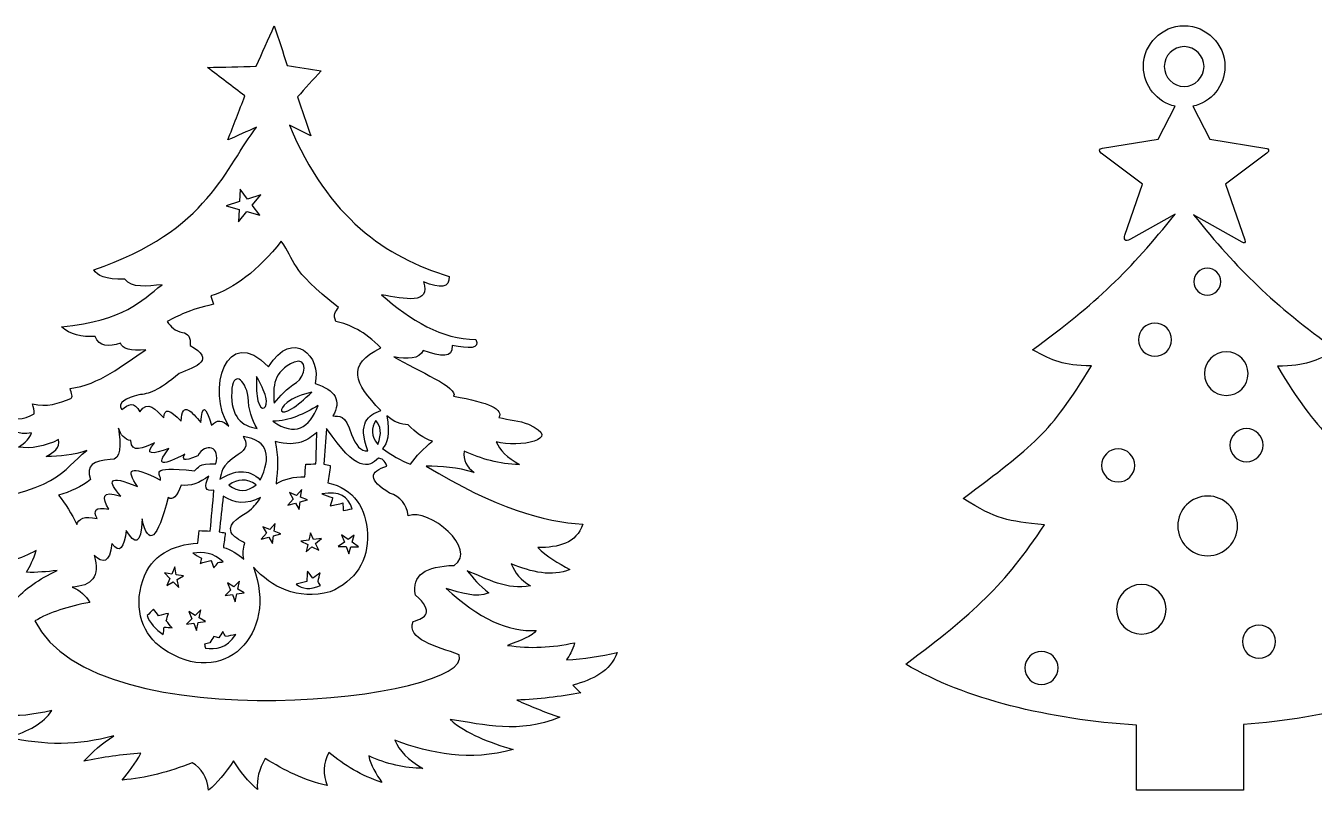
# Model space of a CAD drawing. Header units: centimetres. Extents: x 2 to 128, y -104 to 2.
# Drawn here: x 51.2 to 68.05, y -38.1 to -28.1 of the extents above; entities that cross this region are included whole.
import ezdxf

# ---------------------------------------------------------------- set-up
doc = ezdxf.new("R2010")
doc.units = ezdxf.units.CM
doc.header["$MEASUREMENT"] = 0
doc.layers.add('layer 1', color=7, linetype='Continuous')

msp = doc.modelspace()

# ---------------------------------------------------------------- linework, layer by layer
at = {"layer": 'layer 1', "color": 250}
for points, knots in [([(50.96959, -37.41089), (51.43101, -37.52031), (51.89082, -37.52104), (52.34867, -37.39059), (52.34867, -37.39059), (52.19293, -37.49161), (52.06667, -37.60406), (51.95876, -37.72366), (51.95876, -37.72366), (52.20663, -37.67387), (52.45484, -37.63378), (52.70403, -37.62051), (52.70403, -37.62051), (52.63058, -37.75736), (52.54578, -37.86413), (52.4606, -37.96996), (52.4606, -37.96996), (52.76728, -37.94763), (53.0716, -37.86082), (53.37485, -37.74472), (53.37485, -37.74472), (53.50218, -37.81212), (53.56818, -37.93665), (53.58906, -38.10322), (53.58906, -38.10322), (53.69863, -38.00912), (53.80711, -37.88538), (53.91399, -37.71838), (53.91399, -37.71838), (54.00298, -37.86369), (54.1084, -37.98822), (54.22744, -38.09557), (54.22744, -38.09557), (54.21924, -37.96252), (54.24488, -37.82781), (54.33084, -37.69015), (54.33084, -37.69015), (54.58166, -37.84085), (54.83993, -37.97854), (55.14015, -38.04311), (55.14015, -38.04311), (55.08838, -37.89942), (55.0792, -37.7553), (55.1637, -37.61019), (55.1637, -37.61019), (55.36547, -37.77649), (55.58914, -37.91543), (55.85609, -38.00027), (55.85609, -38.00027), (55.78129, -37.8898), (55.7081, -37.7789), (55.68574, -37.65533), (55.68574, -37.65533), (55.91856, -37.75748), (56.15393, -37.81954), (56.39342, -37.81701), (56.39342, -37.81701), (56.19162, -37.71038), (56.08643, -37.58469), (56.02515, -37.45034), (56.02515, -37.45034), (56.50409, -37.62607), (57.00332, -37.7288), (57.57498, -37.57085), (57.57498, -37.57085), (57.26111, -37.47768), (56.96604, -37.36621), (56.7485, -37.17948), (56.7485, -37.17948), (57.20485, -37.24286), (57.64222, -37.37099), (58.18239, -37.14866), (58.18239, -37.14866), (57.9791, -37.07763), (57.79433, -37.00259), (57.62225, -36.92482), (57.62225, -36.92482), (57.90829, -36.91415), (58.18593, -36.87789), (58.46017, -36.83125), (58.46017, -36.83125), (58.42553, -36.79772), (58.39089, -36.76419), (58.35624, -36.73066), (58.35624, -36.73066), (58.60989, -36.65193), (58.84684, -36.55539), (58.93604, -36.30116), (58.93604, -36.30116), (58.71969, -36.35087), (58.49958, -36.38772), (58.27125, -36.39626), (58.27125, -36.39626), (58.31154, -36.33843), (58.35297, -36.28383), (58.37529, -36.17365), (58.37529, -36.17365), (58.08593, -36.23825), (57.79473, -36.25328), (57.50137, -36.20851), (57.50137, -36.20851), (57.6666, -36.147), (57.82816, -36.08516), (57.87662, -36.01354), (57.87662, -36.01354), (57.51192, -36.0379), (57.11939, -35.8583), (56.69737, -35.46278), (56.69737, -35.46278), (56.89084, -35.51867), (57.08842, -35.59468), (57.25541, -35.52186), (57.25541, -35.52186), (57.12899, -35.42371), (57.05127, -35.3286), (56.97281, -35.23344), (56.97281, -35.23344), (57.23124, -35.33507), (57.49462, -35.49266), (57.79998, -35.42852), (57.79998, -35.42852), (57.67254, -35.35755), (57.59402, -35.25933), (57.549, -35.14248), (57.549, -35.14248), (57.81649, -35.25119), (58.07768, -35.31436), (58.31647, -35.21487), (58.31647, -35.21487), (58.16094, -35.13225), (58.01054, -35.04542), (57.896, -34.92927), (57.896, -34.92927), (58.16702, -34.92757), (58.40124, -34.87644), (58.48396, -34.62185), (58.48396, -34.62185), (57.97445, -34.5921), (57.35158, -34.41676), (56.43368, -33.86245), (56.43368, -33.86245), (56.63491, -33.86699), (56.83901, -33.87922), (57.06356, -33.9455), (57.06356, -33.9455), (56.96443, -33.87636), (56.91675, -33.78579), (56.93122, -33.66936), (56.93122, -33.66936), (57.15687, -33.76587), (57.39092, -33.8414), (57.65506, -33.84201), (57.65506, -33.84201), (57.49515, -33.75453), (57.39787, -33.65542), (57.35249, -33.54671), (57.35249, -33.54671), (57.64253, -33.62646), (58.24533, -33.51861), (57.77316, -33.31542), (57.77316, -33.31542), (57.66506, -33.2689), (57.5116, -33.25741), (57.38808, -33.22704), (57.38808, -33.22704), (57.44877, -33.12456), (57.26758, -33.03151), (56.79445, -32.94989), (56.79445, -32.94989), (56.86728, -32.84139), (56.32663, -32.61681), (56.01073, -32.43476), (56.01073, -32.43476), (56.193, -32.46968), (56.34175, -32.46464), (56.39788, -32.34911), (56.39788, -32.34911), (56.62304, -32.43279), (56.79446, -32.45964), (56.77395, -32.28363), (56.77395, -32.28363), (56.99371, -32.32836), (57.15123, -32.33499), (57.08648, -32.20555), (57.08648, -32.20555), (56.63918, -32.2066), (56.23687, -31.95931), (55.85083, -31.62222), (55.85083, -31.62222), (56.16213, -31.67671), (56.49903, -31.75328), (56.40054, -31.45406), (56.40054, -31.45406), (56.62028, -31.54274), (56.74678, -31.53395), (56.73697, -31.38266), (56.73697, -31.38266), (55.90389, -31.12759), (55.15649, -30.61796), (54.64593, -29.40455), (54.64593, -29.40455), (54.73961, -29.451), (54.83331, -29.49745), (54.92701, -29.54389), (54.92701, -29.54389), (54.86821, -29.37406), (54.80941, -29.20423), (54.75062, -29.0344), (54.75062, -29.0344), (54.8542, -28.92075), (54.9578, -28.80709), (55.06139, -28.69342), (55.06139, -28.69342), (54.91332, -28.66926), (54.76525, -28.64509), (54.61719, -28.62093), (54.61719, -28.62093), (54.56092, -28.44836), (54.50466, -28.2758), (54.44839, -28.10322), (54.44839, -28.10322), (54.36945, -28.27978), (54.29052, -28.45634), (54.21156, -28.6329), (54.21156, -28.6329), (53.99887, -28.63807), (53.78616, -28.64323), (53.57346, -28.64839), (53.57346, -28.64839), (53.73704, -28.77255), (53.9006, -28.89669), (54.06415, -29.02085), (54.06415, -29.02085), (53.98972, -29.21289), (53.91529, -29.40493), (53.84085, -29.59698), (53.84085, -29.59698), (53.96628, -29.54112), (54.09171, -29.48527), (54.21712, -29.42943), (54.21712, -29.42943), (53.81772, -29.93402), (53.59664, -30.78964), (52.08573, -31.29597), (52.08573, -31.29597), (52.13403, -31.37155), (52.23727, -31.42503), (52.49231, -31.4174), (52.49231, -31.4174), (52.58034, -31.54313), (52.78825, -31.50643), (52.97994, -31.4917), (52.97994, -31.4917), (52.69355, -31.70966), (52.50733, -31.95009), (51.66369, -32.04274), (51.66369, -32.04274), (51.78005, -32.13854), (51.92545, -32.18327), (52.10583, -32.16636), (52.10583, -32.16636), (52.15467, -32.30788), (52.2842, -32.30258), (52.43634, -32.25619), (52.43634, -32.25619), (52.45914, -32.33345), (52.56928, -32.36208), (52.7667, -32.3421), (52.7667, -32.3421), (52.45605, -32.54933), (52.16498, -32.79454), (51.77608, -32.84975), (51.77608, -32.84975), (51.79865, -32.9095), (51.81512, -32.96366), (51.78868, -32.97866), (51.78868, -32.97866), (51.62878, -33.04344), (51.46639, -33.09457), (51.28669, -33.0503), (51.28669, -33.0503), (51.2981, -33.09291), (51.30624, -33.13568), (51.30717, -33.17882), (51.30717, -33.17882), (51.17589, -33.26387), (51.0161, -33.2606), (50.84338, -33.21719), (50.84338, -33.21719), (50.96227, -33.37536), (51.09851, -33.47067), (51.27294, -33.42778), (51.27294, -33.42778), (51.25789, -33.49507), (51.18606, -33.55647), (51.10246, -33.61667), (51.10246, -33.61667), (51.26812, -33.63687), (51.44209, -33.60873), (51.62706, -33.51645), (51.62706, -33.51645), (51.65086, -33.62717), (51.56446, -33.68474), (51.4656, -33.7363), (51.4656, -33.7363), (51.64315, -33.74027), (51.81973, -33.71754), (51.995, -33.6594), (51.995, -33.6594), (51.66113, -33.9197), (51.66404, -34.20743), (50.19594, -34.37534), (50.19594, -34.37534), (50.23816, -34.6134), (50.38258, -34.6809), (50.57342, -34.6709), (50.57342, -34.6709), (50.56408, -34.76186), (50.42242, -34.80837), (50.28853, -34.85753), (50.28853, -34.85753), (50.49378, -34.91538), (50.70306, -34.89333), (50.91439, -34.83087), (50.91439, -34.83087), (50.88363, -34.93471), (50.80615, -35.02552), (50.7118, -35.1116), (50.7118, -35.1116), (50.92248, -35.15898), (51.12842, -35.07663), (51.33335, -34.9674), (51.33335, -34.9674), (51.29846, -35.08554), (51.2526, -35.17033), (51.20581, -35.25231), (51.20581, -35.25231), (51.34003, -35.25718), (51.47363, -35.24477), (51.60707, -35.22878), (51.60707, -35.22878), (51.37465, -35.34152), (51.17564, -35.46899), (51.0501, -35.62888), (51.0501, -35.62888), (50.86469, -35.79782), (50.63301, -35.82571), (50.3998, -35.84907), (50.3998, -35.84907), (50.57035, -35.9127), (50.68711, -35.97894), (50.77369, -36.04667), (50.77369, -36.04667), (50.5601, -36.02829), (50.34706, -36.01087), (50.09922, -35.93049), (50.09922, -35.93049), (50.14554, -36.01064), (50.20195, -36.07985), (50.26848, -36.13809), (50.26848, -36.13809), (50.05933, -36.19512), (49.83084, -36.14544), (49.5953, -36.05717), (49.5953, -36.05717), (49.84571, -36.42036), (50.1214, -36.75103), (50.69508, -36.69816), (50.69508, -36.69816), (50.67647, -36.78151), (50.57742, -36.83999), (50.44181, -36.88717), (50.44181, -36.88717), (50.67049, -37.15222), (51.05867, -37.1748), (51.53629, -37.06134), (51.53629, -37.06134), (51.43513, -37.22494), (51.23119, -37.33338), (50.96959, -37.41089)], [0, 0, 0, 0, 0.01041667, 0.01041667, 0.01041667, 0.01041667, 0.02083333, 0.02083333, 0.02083333, 0.02083333, 0.03125, 0.03125, 0.03125, 0.03125, 0.04166667, 0.04166667, 0.04166667, 0.04166667, 0.05208333, 0.05208333, 0.05208333, 0.05208333, 0.0625, 0.0625, 0.0625, 0.0625, 0.07291667, 0.07291667, 0.07291667, 0.07291667, 0.08333333, 0.08333333, 0.08333333, 0.08333333, 0.09375, 0.09375, 0.09375, 0.09375, 0.10416667, 0.10416667, 0.10416667, 0.10416667, 0.11458333, 0.11458333, 0.11458333, 0.11458333, 0.125, 0.125, 0.125, 0.125, 0.13541667, 0.13541667, 0.13541667, 0.13541667, 0.14583333, 0.14583333, 0.14583333, 0.14583333, 0.15625, 0.15625, 0.15625, 0.15625, 0.16666667, 0.16666667, 0.16666667, 0.16666667, 0.17708333, 0.17708333, 0.17708333, 0.17708333, 0.1875, 0.1875, 0.1875, 0.1875, 0.19791667, 0.19791667, 0.19791667, 0.19791667, 0.20833333, 0.20833333, 0.20833333, 0.20833333, 0.21875, 0.21875, 0.21875, 0.21875, 0.22916667, 0.22916667, 0.22916667, 0.22916667, 0.23958333, 0.23958333, 0.23958333, 0.23958333, 0.25, 0.25, 0.25, 0.25, 0.26041667, 0.26041667, 0.26041667, 0.26041667, 0.27083333, 0.27083333, 0.27083333, 0.27083333, 0.28125, 0.28125, 0.28125, 0.28125, 0.29166667, 0.29166667, 0.29166667, 0.29166667, 0.30208333, 0.30208333, 0.30208333, 0.30208333, 0.3125, 0.3125, 0.3125, 0.3125, 0.32291667, 0.32291667, 0.32291667, 0.32291667, 0.33333333, 0.33333333, 0.33333333, 0.33333333, 0.34375, 0.34375, 0.34375, 0.34375, 0.35416667, 0.35416667, 0.35416667, 0.35416667, 0.36458333, 0.36458333, 0.36458333, 0.36458333, 0.375, 0.375, 0.375, 0.375, 0.38541667, 0.38541667, 0.38541667, 0.38541667, 0.39583333, 0.39583333, 0.39583333, 0.39583333, 0.40625, 0.40625, 0.40625, 0.40625, 0.41666667, 0.41666667, 0.41666667, 0.41666667, 0.42708333, 0.42708333, 0.42708333, 0.42708333, 0.4375, 0.4375, 0.4375, 0.4375, 0.44791667, 0.44791667, 0.44791667, 0.44791667, 0.45833333, 0.45833333, 0.45833333, 0.45833333, 0.46875, 0.46875, 0.46875, 0.46875, 0.47916667, 0.47916667, 0.47916667, 0.47916667, 0.48958333, 0.48958333, 0.48958333, 0.48958333, 0.5, 0.5, 0.5, 0.5, 0.51041667, 0.51041667, 0.51041667, 0.51041667, 0.52083333, 0.52083333, 0.52083333, 0.52083333, 0.53125, 0.53125, 0.53125, 0.53125, 0.54166667, 0.54166667, 0.54166667, 0.54166667, 0.55208333, 0.55208333, 0.55208333, 0.55208333, 0.5625, 0.5625, 0.5625, 0.5625, 0.57291667, 0.57291667, 0.57291667, 0.57291667, 0.58333333, 0.58333333, 0.58333333, 0.58333333, 0.59375, 0.59375, 0.59375, 0.59375, 0.60416667, 0.60416667, 0.60416667, 0.60416667, 0.61458333, 0.61458333, 0.61458333, 0.61458333, 0.625, 0.625, 0.625, 0.625, 0.63541667, 0.63541667, 0.63541667, 0.63541667, 0.64583333, 0.64583333, 0.64583333, 0.64583333, 0.65625, 0.65625, 0.65625, 0.65625, 0.66666667, 0.66666667, 0.66666667, 0.66666667, 0.67708333, 0.67708333, 0.67708333, 0.67708333, 0.6875, 0.6875, 0.6875, 0.6875, 0.69791667, 0.69791667, 0.69791667, 0.69791667, 0.70833333, 0.70833333, 0.70833333, 0.70833333, 0.71875, 0.71875, 0.71875, 0.71875, 0.72916667, 0.72916667, 0.72916667, 0.72916667, 0.73958333, 0.73958333, 0.73958333, 0.73958333, 0.75, 0.75, 0.75, 0.75, 0.76041667, 0.76041667, 0.76041667, 0.76041667, 0.77083333, 0.77083333, 0.77083333, 0.77083333, 0.78125, 0.78125, 0.78125, 0.78125, 0.79166667, 0.79166667, 0.79166667, 0.79166667, 0.80208333, 0.80208333, 0.80208333, 0.80208333, 0.8125, 0.8125, 0.8125, 0.8125, 0.82291667, 0.82291667, 0.82291667, 0.82291667, 0.83333333, 0.83333333, 0.83333333, 0.83333333, 0.84375, 0.84375, 0.84375, 0.84375, 0.85416667, 0.85416667, 0.85416667, 0.85416667, 0.86458333, 0.86458333, 0.86458333, 0.86458333, 0.875, 0.875, 0.875, 0.875, 0.88541667, 0.88541667, 0.88541667, 0.88541667, 0.89583333, 0.89583333, 0.89583333, 0.89583333, 0.90625, 0.90625, 0.90625, 0.90625, 0.91666667, 0.91666667, 0.91666667, 0.91666667, 0.92708333, 0.92708333, 0.92708333, 0.92708333, 0.9375, 0.9375, 0.9375, 0.9375, 0.94791667, 0.94791667, 0.94791667, 0.94791667, 0.95833333, 0.95833333, 0.95833333, 0.95833333, 0.96875, 0.96875, 0.96875, 0.96875, 0.97916667, 0.97916667, 0.97916667, 0.97916667, 1, 1, 1, 1]), ([(70.00099, -36.45935), (69.11643, -35.79788), (68.70101, -35.42131), (68.18583, -34.63533), (68.18583, -34.63533), (68.67513, -34.58522), (68.81022, -34.56954), (69.24685, -34.29082), (69.24685, -34.29082), (68.32685, -33.59792), (68.11267, -33.44995), (67.57197, -32.55762), (67.57197, -32.55762), (67.95602, -32.54997), (68.05969, -32.49646), (68.341, -32.34476), (68.341, -32.34476), (67.50893, -31.74019), (67.06186, -31.30468), (66.47616, -30.57447), (66.47616, -30.57447), (66.47616, -30.57447), (67.11316, -30.93491), (67.11316, -30.93491), (67.11316, -30.93491), (67.13438, -30.94692), (67.16192, -30.94792), (67.14679, -30.90474), (67.14679, -30.90474), (67.14679, -30.90474), (66.8912, -30.17533), (66.8912, -30.17533), (66.8912, -30.17533), (66.8912, -30.17533), (67.4357, -29.76877), (67.4357, -29.76877), (67.4357, -29.76877), (67.47592, -29.73874), (67.45202, -29.71035), (67.43276, -29.70725), (67.43276, -29.70725), (67.43276, -29.70725), (66.68899, -29.5874), (66.68899, -29.5874), (66.68899, -29.5874), (66.68899, -29.5874), (66.46555, -29.15702), (66.46555, -29.15702), (66.46555, -29.15702), (66.7055, -29.10514), (66.88539, -28.8916), (66.88539, -28.63616), (66.88539, -28.63616), (66.88539, -28.3419), (66.6467, -28.10322), (66.35244, -28.10322), (66.35244, -28.10322), (66.05819, -28.10322), (65.8195, -28.3419), (65.8195, -28.63616), (65.8195, -28.63616), (65.8195, -28.88994), (65.99707, -29.10238), (66.2347, -29.15601), (66.2347, -29.15601), (66.2347, -29.15601), (66.01137, -29.58701), (66.01137, -29.58701), (66.01137, -29.58701), (66.01137, -29.58701), (65.28434, -29.70403), (65.28434, -29.70403), (65.28434, -29.70403), (65.23497, -29.71197), (65.23225, -29.742), (65.26654, -29.76782), (65.26654, -29.76782), (65.26654, -29.76782), (65.80678, -30.17459), (65.80678, -30.17459), (65.80678, -30.17459), (65.80678, -30.17459), (65.57778, -30.84403), (65.57778, -30.84403), (65.57778, -30.84403), (65.56177, -30.89081), (65.57444, -30.9384), (65.65075, -30.89569), (65.65075, -30.89569), (65.65075, -30.89569), (66.233, -30.56981), (66.233, -30.56981), (66.233, -30.56981), (65.646, -31.30231), (65.20301, -31.73437), (64.36918, -32.34021), (64.36918, -32.34021), (64.65049, -32.49191), (64.75416, -32.54542), (65.13821, -32.55307), (65.13821, -32.55307), (64.59751, -33.4454), (64.38333, -33.59336), (63.46334, -34.28627), (63.46334, -34.28627), (63.89996, -34.56499), (64.03505, -34.58067), (64.52436, -34.63078), (64.52436, -34.63078), (64.00917, -35.41676), (63.59375, -35.79333), (62.70919, -36.4548), (62.70919, -36.4548), (63.48702, -36.91272), (64.58386, -37.1796), (65.7307, -37.25156), (65.7307, -37.25156), (65.7307, -37.25156), (65.7307, -38.10322), (65.7307, -38.10322), (65.7307, -38.10322), (65.7307, -38.10322), (67.1271, -38.10322), (67.1271, -38.10322), (67.1271, -38.10322), (67.1271, -38.10322), (67.1271, -37.24311), (67.1271, -37.24311), (67.1271, -37.24311), (68.21544, -37.1611), (69.25072, -36.90105), (70.00099, -36.45935)], [0, 0, 0, 0, 0.02941176, 0.02941176, 0.02941176, 0.02941176, 0.05882353, 0.05882353, 0.05882353, 0.05882353, 0.08823529, 0.08823529, 0.08823529, 0.08823529, 0.11764706, 0.11764706, 0.11764706, 0.11764706, 0.14705882, 0.14705882, 0.14705882, 0.14705882, 0.17647059, 0.17647059, 0.17647059, 0.17647059, 0.20588235, 0.20588235, 0.20588235, 0.20588235, 0.23529412, 0.23529412, 0.23529412, 0.23529412, 0.26470588, 0.26470588, 0.26470588, 0.26470588, 0.29411765, 0.29411765, 0.29411765, 0.29411765, 0.32352941, 0.32352941, 0.32352941, 0.32352941, 0.35294118, 0.35294118, 0.35294118, 0.35294118, 0.38235294, 0.38235294, 0.38235294, 0.38235294, 0.41176471, 0.41176471, 0.41176471, 0.41176471, 0.44117647, 0.44117647, 0.44117647, 0.44117647, 0.47058824, 0.47058824, 0.47058824, 0.47058824, 0.5, 0.5, 0.5, 0.5, 0.52941176, 0.52941176, 0.52941176, 0.52941176, 0.55882353, 0.55882353, 0.55882353, 0.55882353, 0.58823529, 0.58823529, 0.58823529, 0.58823529, 0.61764706, 0.61764706, 0.61764706, 0.61764706, 0.64705882, 0.64705882, 0.64705882, 0.64705882, 0.67647059, 0.67647059, 0.67647059, 0.67647059, 0.70588235, 0.70588235, 0.70588235, 0.70588235, 0.73529412, 0.73529412, 0.73529412, 0.73529412, 0.76470588, 0.76470588, 0.76470588, 0.76470588, 0.79411765, 0.79411765, 0.79411765, 0.79411765, 0.82352941, 0.82352941, 0.82352941, 0.82352941, 0.85294118, 0.85294118, 0.85294118, 0.85294118, 0.88235294, 0.88235294, 0.88235294, 0.88235294, 0.91176471, 0.91176471, 0.91176471, 0.91176471, 0.94117647, 0.94117647, 0.94117647, 0.94117647, 1, 1, 1, 1]), ([(66.61275, -28.63616), (66.61275, -28.77988), (66.49617, -28.89647), (66.35244, -28.89647), (66.35244, -28.89647), (66.20872, -28.89647), (66.09213, -28.77988), (66.09213, -28.63616), (66.09213, -28.63616), (66.09213, -28.49243), (66.20872, -28.37585), (66.35244, -28.37585), (66.35244, -28.37585), (66.49617, -28.37585), (66.61275, -28.49243), (66.61275, -28.63616)], [0, 0, 0, 0, 0.2, 0.2, 0.2, 0.2, 0.4, 0.4, 0.4, 0.4, 0.6, 0.6, 0.6, 0.6, 1, 1, 1, 1]), ([(54.26075, -30.57916), (54.26075, -30.57916), (54.09134, -30.53281), (54.09134, -30.53281), (54.09134, -30.53281), (54.09134, -30.53281), (53.97861, -30.66857), (53.97861, -30.66857), (53.97861, -30.66857), (53.97861, -30.66857), (53.98717, -30.50451), (53.98717, -30.50451), (53.98717, -30.50451), (53.98717, -30.50451), (53.81751, -30.45876), (53.81751, -30.45876), (53.81751, -30.45876), (53.81751, -30.45876), (53.99223, -30.40372), (53.99223, -30.40372), (53.99223, -30.40372), (53.99223, -30.40372), (54.00011, -30.23969), (54.00011, -30.23969), (54.00011, -30.23969), (54.00011, -30.23969), (54.09952, -30.36973), (54.09952, -30.36973), (54.09952, -30.36973), (54.09952, -30.36973), (54.27405, -30.3141), (54.27405, -30.3141), (54.27405, -30.3141), (54.27405, -30.3141), (54.16077, -30.4495), (54.16077, -30.4495), (54.16077, -30.4495), (54.16077, -30.4495), (54.26075, -30.57916), (54.26075, -30.57916)], [0, 0, 0, 0, 0.09090909, 0.09090909, 0.09090909, 0.09090909, 0.18181818, 0.18181818, 0.18181818, 0.18181818, 0.27272727, 0.27272727, 0.27272727, 0.27272727, 0.36363636, 0.36363636, 0.36363636, 0.36363636, 0.45454545, 0.45454545, 0.45454545, 0.45454545, 0.54545455, 0.54545455, 0.54545455, 0.54545455, 0.63636364, 0.63636364, 0.63636364, 0.63636364, 0.72727273, 0.72727273, 0.72727273, 0.72727273, 0.81818182, 0.81818182, 0.81818182, 0.81818182, 1, 1, 1, 1]), ([(53.85322, -33.34187), (53.77034, -33.25695), (53.69554, -33.25291), (53.6288, -33.32973), (53.6288, -33.32973), (53.54996, -33.0669), (53.50346, -33.05477), (53.4893, -33.29334), (53.4893, -33.29334), (53.37141, -33.15836), (53.24737, -32.99762), (53.22849, -33.27515), (53.22849, -33.27515), (53.0809, -33.11542), (53.00611, -33.10129), (53.00407, -33.23269), (53.00407, -33.23269), (52.89891, -33.12741), (52.79381, -32.99307), (52.68866, -33.15384), (52.68866, -33.15384), (52.61998, -33.0118), (52.53707, -33.05446), (52.45212, -33.12351), (52.45212, -33.12351), (52.39231, -33.02997), (52.50963, -32.97438), (52.67654, -32.92941), (52.67654, -32.92941), (52.79763, -32.92165), (52.93701, -32.88551), (53.20422, -32.65041), (53.20422, -32.65041), (53.42804, -32.56003), (53.68697, -32.47586), (53.3498, -32.28648), (53.3498, -32.28648), (53.35587, -32.18134), (53.3215, -32.12474), (53.24668, -32.11665), (53.24668, -32.11665), (53.14951, -32.09858), (53.09498, -32.03788), (53.04652, -31.97108), (53.04652, -31.97108), (53.19677, -31.89628), (53.31815, -31.82148), (53.65307, -31.74666), (53.65307, -31.74666), (53.64094, -31.71027), (53.6288, -31.67387), (53.61668, -31.63748), (53.61668, -31.63748), (53.92398, -31.53994), (54.23129, -31.31047), (54.53862, -30.92177), (54.53862, -30.92177), (54.73019, -31.17831), (54.62594, -31.27228), (55.29073, -31.78912), (55.29073, -31.78912), (55.24816, -31.83758), (55.21573, -31.89013), (55.25434, -31.97108), (55.25434, -31.97108), (55.43729, -32.01396), (55.62732, -32.09579), (55.84268, -32.31681), (55.84268, -32.31681), (55.38933, -32.53558), (55.49247, -32.77881), (55.84143, -33.13475), (55.84143, -33.13475), (55.67692, -33.2004), (55.53587, -33.29017), (55.67192, -33.66449), (55.67192, -33.66449), (55.58211, -33.67913), (55.5145, -33.58831), (55.457, -33.44957), (55.457, -33.44957), (55.37627, -33.17689), (55.29555, -33.2123), (55.21484, -33.20741), (55.21484, -33.20741), (55.33111, -33.0096), (55.25328, -32.86843), (54.9814, -32.78385), (54.9814, -32.78385), (55.07872, -32.4338), (54.68701, -32.04306), (54.37485, -32.56549), (54.37485, -32.56549), (53.81634, -31.98152), (53.55951, -32.88343), (53.85322, -33.34187)], [0, 0, 0, 0, 0.04, 0.04, 0.04, 0.04, 0.08, 0.08, 0.08, 0.08, 0.12, 0.12, 0.12, 0.12, 0.16, 0.16, 0.16, 0.16, 0.2, 0.2, 0.2, 0.2, 0.24, 0.24, 0.24, 0.24, 0.28, 0.28, 0.28, 0.28, 0.32, 0.32, 0.32, 0.32, 0.36, 0.36, 0.36, 0.36, 0.4, 0.4, 0.4, 0.4, 0.44, 0.44, 0.44, 0.44, 0.48, 0.48, 0.48, 0.48, 0.52, 0.52, 0.52, 0.52, 0.56, 0.56, 0.56, 0.56, 0.6, 0.6, 0.6, 0.6, 0.64, 0.64, 0.64, 0.64, 0.68, 0.68, 0.68, 0.68, 0.72, 0.72, 0.72, 0.72, 0.76, 0.76, 0.76, 0.76, 0.8, 0.8, 0.8, 0.8, 0.84, 0.84, 0.84, 0.84, 0.88, 0.88, 0.88, 0.88, 0.92, 0.92, 0.92, 0.92, 1, 1, 1, 1]), ([(66.83298, -31.45127), (66.83298, -31.5492), (66.7536, -31.62859), (66.65568, -31.62859), (66.65568, -31.62859), (66.55774, -31.62859), (66.47836, -31.5492), (66.47836, -31.45127), (66.47836, -31.45127), (66.47836, -31.35335), (66.55774, -31.27396), (66.65568, -31.27396), (66.65568, -31.27396), (66.7536, -31.27396), (66.83298, -31.35335), (66.83298, -31.45127)], [0, 0, 0, 0, 0.2, 0.2, 0.2, 0.2, 0.4, 0.4, 0.4, 0.4, 0.6, 0.6, 0.6, 0.6, 1, 1, 1, 1]), ([(65.9702, -31.9928), (66.08999, -31.9928), (66.18709, -32.08991), (66.18709, -32.2097), (66.18709, -32.2097), (66.18709, -32.32949), (66.08999, -32.42659), (65.9702, -32.42659), (65.9702, -32.42659), (65.85041, -32.42659), (65.7533, -32.32949), (65.7533, -32.2097), (65.7533, -32.2097), (65.7533, -32.08991), (65.85041, -31.9928), (65.9702, -31.9928)], [0, 0, 0, 0, 0.2, 0.2, 0.2, 0.2, 0.4, 0.4, 0.4, 0.4, 0.6, 0.6, 0.6, 0.6, 1, 1, 1, 1]), ([(54.44764, -33.03859), (54.42796, -32.82515), (54.43596, -32.62092), (54.70845, -32.50484), (54.70845, -32.50484), (54.90023, -32.42838), (54.85475, -32.69863), (54.73719, -32.76959), (54.73719, -32.76959), (54.60156, -32.85144), (54.52964, -32.94602), (54.44764, -33.03859)], [0, 0, 0, 0, 0.25, 0.25, 0.25, 0.25, 0.5, 0.5, 0.5, 0.5, 1, 1, 1, 1]), ([(67.18898, -32.65383), (67.18898, -32.81127), (67.06134, -32.93891), (66.9039, -32.93891), (66.9039, -32.93891), (66.74645, -32.93891), (66.61881, -32.81127), (66.61881, -32.65383), (66.61881, -32.65383), (66.61881, -32.49638), (66.74645, -32.36874), (66.9039, -32.36874), (66.9039, -32.36874), (67.06134, -32.36874), (67.18898, -32.49638), (67.18898, -32.65383)], [0, 0, 0, 0, 0.2, 0.2, 0.2, 0.2, 0.4, 0.4, 0.4, 0.4, 0.6, 0.6, 0.6, 0.6, 1, 1, 1, 1]), ([(54.22322, -33.37219), (54.02698, -33.33611), (53.87673, -33.22951), (53.89119, -32.89372), (53.89119, -32.89372), (53.90335, -32.61076), (54.06796, -32.71252), (54.10798, -32.95975), (54.10798, -32.95975), (54.11001, -33.12454), (54.15651, -33.25596), (54.22322, -33.37219)], [0, 0, 0, 0, 0.25, 0.25, 0.25, 0.25, 0.5, 0.5, 0.5, 0.5, 1, 1, 1, 1]), ([(54.33731, -32.95941), (54.37298, -33.1054), (54.27789, -33.17868), (54.2347, -33.00764), (54.2347, -33.00764), (54.21656, -32.93582), (54.21153, -32.82868), (54.21715, -32.69287), (54.21715, -32.69287), (54.26914, -32.78593), (54.31731, -32.87766), (54.33731, -32.95941)], [0, 0, 0, 0, 0.25, 0.25, 0.25, 0.25, 0.5, 0.5, 0.5, 0.5, 1, 1, 1, 1]), ([(54.67423, -33.11463), (54.52771, -33.19995), (54.4943, -33.1285), (54.61811, -33.03011), (54.61811, -33.03011), (54.69535, -32.96871), (54.8076, -32.92673), (54.93938, -32.89562), (54.93938, -32.89562), (54.84188, -32.99018), (54.75053, -33.0702), (54.67423, -33.11463)], [0, 0, 0, 0, 0.25, 0.25, 0.25, 0.25, 0.5, 0.5, 0.5, 0.5, 1, 1, 1, 1]), ([(55.02414, -33.07118), (54.90318, -33.36659), (54.72132, -33.48213), (54.43084, -33.27703), (54.43084, -33.27703), (54.64832, -33.27252), (54.83901, -33.18089), (55.02414, -33.07118)], [0, 0, 0, 0, 0.33333333, 0.33333333, 0.33333333, 0.33333333, 1, 1, 1, 1]), ([(56.23192, -33.83703), (56.1, -33.79049), (55.9784, -33.71809), (55.86263, -33.63119), (55.86263, -33.63119), (55.93375, -33.57419), (55.96159, -33.43781), (55.92014, -33.20437), (55.92014, -33.20437), (56.01297, -33.28915), (56.1058, -33.31841), (56.19862, -33.32243), (56.19862, -33.32243), (56.2946, -33.42333), (56.39929, -33.50103), (56.51949, -33.53735), (56.51949, -33.53735), (56.3979, -33.63295), (56.30507, -33.73334), (56.23192, -33.83703)], [0, 0, 0, 0, 0.16666667, 0.16666667, 0.16666667, 0.16666667, 0.33333333, 0.33333333, 0.33333333, 0.33333333, 0.5, 0.5, 0.5, 0.5, 0.66666667, 0.66666667, 0.66666667, 0.66666667, 1, 1, 1, 1]), ([(51.31789, -35.88934), (51.50859, -35.77365), (51.7541, -35.69784), (52.03361, -35.64672), (52.03361, -35.64672), (51.98151, -35.5588), (51.91175, -35.48604), (51.80312, -35.44656), (51.80312, -35.44656), (52.0616, -35.43207), (52.17482, -35.30692), (52.09426, -35.03411), (52.09426, -35.03411), (52.20391, -35.1293), (52.29591, -35.14492), (52.32475, -34.87641), (52.32475, -34.87641), (52.4283, -35.02419), (52.48189, -34.92217), (52.51277, -34.70658), (52.51277, -34.70658), (52.62391, -34.89271), (52.70475, -34.9098), (52.71899, -34.55494), (52.71899, -34.55494), (52.80395, -34.92204), (52.91719, -34.82906), (53.05866, -34.27594), (53.05866, -34.27594), (53.12333, -34.31417), (53.17996, -34.25959), (53.22849, -34.11217), (53.22849, -34.11217), (53.3498, -34.13279), (53.47112, -34.08128), (53.59241, -33.99692), (53.59241, -33.99692), (53.52586, -34.1383), (53.54812, -34.19896), (53.65913, -34.17889), (53.65913, -34.17889), (53.64297, -34.35681), (53.62679, -34.53473), (53.61061, -34.71264), (53.61061, -34.71264), (53.56208, -34.71063), (53.51356, -34.70861), (53.46504, -34.70658), (53.46504, -34.70658), (53.45898, -34.76117), (53.45291, -34.81576), (53.44684, -34.87034), (53.44684, -34.87034), (53.11635, -34.8931), (52.8412, -35.02229), (52.72831, -35.35865), (52.72831, -35.35865), (52.59804, -35.74684), (52.73871, -36.07914), (52.9875, -36.24985), (52.9875, -36.24985), (53.78887, -36.79976), (54.50995, -36.05621), (54.17469, -35.18575), (54.17469, -35.18575), (54.41663, -35.44771), (54.74076, -35.61849), (55.18158, -35.50954), (55.18158, -35.50954), (55.51044, -35.36224), (55.6837, -35.10209), (55.66783, -34.74734), (55.66783, -34.74734), (55.65334, -34.42252), (55.49312, -34.15688), (55.15122, -34.08184), (55.15122, -34.08184), (55.16134, -34.00704), (55.17145, -33.93224), (55.18155, -33.85743), (55.18155, -33.85743), (55.15325, -33.85136), (55.12495, -33.84529), (55.09664, -33.83922), (55.09664, -33.83922), (55.10877, -33.68355), (55.1209, -33.52788), (55.13303, -33.37219), (55.13303, -33.37219), (55.526, -33.94911), (55.67933, -33.88203), (55.81236, -33.76038), (55.81236, -33.76038), (55.85581, -33.76295), (55.89424, -33.78826), (55.92154, -33.86349), (55.92154, -33.86349), (55.69149, -33.93536), (55.67134, -34.04656), (55.95792, -34.21528), (55.95792, -34.21528), (56.09487, -34.26576), (56.18469, -34.35708), (56.20054, -34.51249), (56.20054, -34.51249), (56.47421, -34.40427), (57.12107, -34.95389), (56.80101, -35.16148), (56.80101, -35.16148), (56.43266, -35.17358), (56.23813, -35.28734), (56.29759, -35.54967), (56.29759, -35.54967), (56.54121, -35.77657), (56.42961, -35.84715), (56.26726, -35.8954), (56.26726, -35.8954), (56.1698, -36.13156), (56.56838, -36.21674), (56.86773, -36.33211), (56.86773, -36.33211), (57.08774, -36.9086), (52.10572, -37.49286), (51.31789, -35.88934)], [0, 0, 0, 0, 0.03125, 0.03125, 0.03125, 0.03125, 0.0625, 0.0625, 0.0625, 0.0625, 0.09375, 0.09375, 0.09375, 0.09375, 0.125, 0.125, 0.125, 0.125, 0.15625, 0.15625, 0.15625, 0.15625, 0.1875, 0.1875, 0.1875, 0.1875, 0.21875, 0.21875, 0.21875, 0.21875, 0.25, 0.25, 0.25, 0.25, 0.28125, 0.28125, 0.28125, 0.28125, 0.3125, 0.3125, 0.3125, 0.3125, 0.34375, 0.34375, 0.34375, 0.34375, 0.375, 0.375, 0.375, 0.375, 0.40625, 0.40625, 0.40625, 0.40625, 0.4375, 0.4375, 0.4375, 0.4375, 0.46875, 0.46875, 0.46875, 0.46875, 0.5, 0.5, 0.5, 0.5, 0.53125, 0.53125, 0.53125, 0.53125, 0.5625, 0.5625, 0.5625, 0.5625, 0.59375, 0.59375, 0.59375, 0.59375, 0.625, 0.625, 0.625, 0.625, 0.65625, 0.65625, 0.65625, 0.65625, 0.6875, 0.6875, 0.6875, 0.6875, 0.71875, 0.71875, 0.71875, 0.71875, 0.75, 0.75, 0.75, 0.75, 0.78125, 0.78125, 0.78125, 0.78125, 0.8125, 0.8125, 0.8125, 0.8125, 0.84375, 0.84375, 0.84375, 0.84375, 0.875, 0.875, 0.875, 0.875, 0.90625, 0.90625, 0.90625, 0.90625, 0.9375, 0.9375, 0.9375, 0.9375, 1, 1, 1, 1]), ([(53.6834, -33.83317), (53.44332, -33.8248), (53.46346, -33.88487), (53.40438, -33.92415), (53.40438, -33.92415), (52.77322, -33.85247), (52.97384, -33.97361), (52.96161, -34.04545), (52.96161, -34.04545), (52.53806, -33.82851), (52.50863, -33.91131), (52.65834, -34.13036), (52.65834, -34.13036), (52.26763, -33.96845), (52.26551, -34.05632), (52.43998, -34.25774), (52.43998, -34.25774), (52.18034, -34.17139), (52.20211, -34.27931), (52.28229, -34.42757), (52.28229, -34.42757), (52.10002, -34.39082), (52.07875, -34.4484), (52.13065, -34.54888), (52.13065, -34.54888), (51.95993, -34.51159), (51.88914, -34.55199), (51.86377, -34.62773), (51.86377, -34.62773), (51.7978, -34.48322), (51.71743, -34.35785), (51.62722, -34.24561), (51.62722, -34.24561), (51.77986, -34.19658), (51.92541, -34.13693), (52.04573, -34.03938), (52.04573, -34.03938), (51.97169, -33.85255), (52.09194, -33.7878), (52.30048, -33.77857), (52.30048, -33.77857), (52.45987, -33.78551), (52.4377, -33.57926), (52.40966, -33.36613), (52.40966, -33.36613), (52.43951, -33.4525), (52.48703, -33.51618), (52.57342, -33.52989), (52.57342, -33.52989), (52.57464, -33.70419), (52.73332, -33.62474), (52.88276, -33.56022), (52.88276, -33.56022), (52.74105, -33.72074), (52.84915, -33.71471), (53.07079, -33.63301), (53.07079, -33.63301), (52.8687, -33.88606), (53.01063, -33.84849), (53.27701, -33.70578), (53.27701, -33.70578), (53.24548, -33.77163), (53.24334, -33.81819), (53.44684, -33.73005), (53.44684, -33.73005), (53.55123, -33.54428), (53.74836, -33.61089), (53.6834, -33.83317)], [0, 0, 0, 0, 0.05555556, 0.05555556, 0.05555556, 0.05555556, 0.11111111, 0.11111111, 0.11111111, 0.11111111, 0.16666667, 0.16666667, 0.16666667, 0.16666667, 0.22222222, 0.22222222, 0.22222222, 0.22222222, 0.27777778, 0.27777778, 0.27777778, 0.27777778, 0.33333333, 0.33333333, 0.33333333, 0.33333333, 0.38888889, 0.38888889, 0.38888889, 0.38888889, 0.44444444, 0.44444444, 0.44444444, 0.44444444, 0.5, 0.5, 0.5, 0.5, 0.55555556, 0.55555556, 0.55555556, 0.55555556, 0.61111111, 0.61111111, 0.61111111, 0.61111111, 0.66666667, 0.66666667, 0.66666667, 0.66666667, 0.72222222, 0.72222222, 0.72222222, 0.72222222, 0.77777778, 0.77777778, 0.77777778, 0.77777778, 0.83333333, 0.83333333, 0.83333333, 0.83333333, 0.88888889, 0.88888889, 0.88888889, 0.88888889, 1, 1, 1, 1]), ([(55.80208, -33.57973), (55.71732, -33.46772), (55.70926, -33.36379), (55.77787, -33.26794), (55.77787, -33.26794), (55.8427, -33.33783), (55.85834, -33.4372), (55.80208, -33.57973)], [0, 0, 0, 0, 0.33333333, 0.33333333, 0.33333333, 0.33333333, 1, 1, 1, 1]), ([(67.3852, -33.58957), (67.3852, -33.70936), (67.28809, -33.80647), (67.1683, -33.80647), (67.1683, -33.80647), (67.04851, -33.80647), (66.95141, -33.70936), (66.95141, -33.58957), (66.95141, -33.58957), (66.95141, -33.46979), (67.04851, -33.37268), (67.1683, -33.37268), (67.1683, -33.37268), (67.28809, -33.37268), (67.3852, -33.46979), (67.3852, -33.58957)], [0, 0, 0, 0, 0.2, 0.2, 0.2, 0.2, 0.4, 0.4, 0.4, 0.4, 0.6, 0.6, 0.6, 0.6, 1, 1, 1, 1]), ([(54.26568, -34.04545), (54.10798, -33.88671), (53.92805, -33.91705), (53.73798, -34.03332), (53.73798, -34.03332), (53.7674, -33.94263), (53.73423, -33.87284), (53.97454, -33.71185), (53.97454, -33.71185), (54.09269, -33.64174), (54.10104, -33.56163), (54.04126, -33.47531), (54.04126, -33.47531), (54.38909, -33.52886), (54.4032, -33.74924), (54.26568, -34.04545)], [0, 0, 0, 0, 0.2, 0.2, 0.2, 0.2, 0.4, 0.4, 0.4, 0.4, 0.6, 0.6, 0.6, 0.6, 1, 1, 1, 1]), ([(54.4719, -34.09397), (54.49222, -33.91), (54.50441, -33.72601), (54.45977, -33.54203), (54.45977, -33.54203), (54.75963, -33.61948), (54.88544, -33.5229), (55.00566, -33.42071), (55.00566, -33.42071), (55.0016, -33.5582), (54.99756, -33.69569), (54.99352, -33.83317), (54.99352, -33.83317), (54.94903, -33.83519), (54.90456, -33.83721), (54.86008, -33.83922), (54.86008, -33.83922), (54.85604, -33.89382), (54.85199, -33.9484), (54.84796, -34.00299), (54.84796, -34.00299), (54.70643, -34.00098), (54.58106, -34.03132), (54.4719, -34.09397)], [0, 0, 0, 0, 0.14285714, 0.14285714, 0.14285714, 0.14285714, 0.28571429, 0.28571429, 0.28571429, 0.28571429, 0.42857143, 0.42857143, 0.42857143, 0.42857143, 0.57142857, 0.57142857, 0.57142857, 0.57142857, 0.71428571, 0.71428571, 0.71428571, 0.71428571, 1, 1, 1, 1]), ([(65.4889, -33.6371), (65.60869, -33.6371), (65.7058, -33.73422), (65.7058, -33.854), (65.7058, -33.854), (65.7058, -33.97379), (65.60869, -34.0709), (65.4889, -34.0709), (65.4889, -34.0709), (65.36911, -34.0709), (65.27201, -33.97379), (65.27201, -33.854), (65.27201, -33.854), (65.27201, -33.73422), (65.36911, -33.6371), (65.4889, -33.6371)], [0, 0, 0, 0, 0.2, 0.2, 0.2, 0.2, 0.4, 0.4, 0.4, 0.4, 0.6, 0.6, 0.6, 0.6, 1, 1, 1, 1]), ([(54.21289, -34.10643), (54.09786, -34.20532), (53.9788, -34.20734), (53.8557, -34.11249), (53.8557, -34.11249), (53.96669, -34.02571), (54.08575, -34.0237), (54.21289, -34.10643)], [0, 0, 0, 0, 0.33333333, 0.33333333, 0.33333333, 0.33333333, 1, 1, 1, 1]), ([(54.77208, -34.43114), (54.77208, -34.43114), (54.72496, -34.34671), (54.72496, -34.34671), (54.72496, -34.34671), (54.72496, -34.34671), (54.62689, -34.37353), (54.62689, -34.37353), (54.62689, -34.37353), (54.62689, -34.37353), (54.6959, -34.29491), (54.6959, -34.29491), (54.6959, -34.29491), (54.6959, -34.29491), (54.64844, -34.21069), (54.64844, -34.21069), (54.64844, -34.21069), (54.64844, -34.21069), (54.73822, -34.24652), (54.73822, -34.24652), (54.73822, -34.24652), (54.73822, -34.24652), (54.80695, -34.16767), (54.80695, -34.16767), (54.80695, -34.16767), (54.80695, -34.16767), (54.79343, -34.26844), (54.79343, -34.26844), (54.79343, -34.26844), (54.79343, -34.26844), (54.88337, -34.30391), (54.88337, -34.30391), (54.88337, -34.30391), (54.88337, -34.30391), (54.78523, -34.33035), (54.78523, -34.33035), (54.78523, -34.33035), (54.78523, -34.33035), (54.77208, -34.43114), (54.77208, -34.43114)], [0, 0, 0, 0, 0.09090909, 0.09090909, 0.09090909, 0.09090909, 0.18181818, 0.18181818, 0.18181818, 0.18181818, 0.27272727, 0.27272727, 0.27272727, 0.27272727, 0.36363636, 0.36363636, 0.36363636, 0.36363636, 0.45454545, 0.45454545, 0.45454545, 0.45454545, 0.54545455, 0.54545455, 0.54545455, 0.54545455, 0.63636364, 0.63636364, 0.63636364, 0.63636364, 0.72727273, 0.72727273, 0.72727273, 0.72727273, 0.81818182, 0.81818182, 0.81818182, 0.81818182, 1, 1, 1, 1]), ([(55.46609, -34.42125), (55.42774, -34.42932), (55.3894, -34.43739), (55.35105, -34.44546), (55.35105, -34.44546), (55.34904, -34.41217), (55.34702, -34.37887), (55.345, -34.34557), (55.345, -34.34557), (55.29051, -34.35869), (55.23602, -34.37181), (55.18154, -34.38492), (55.18154, -34.38492), (55.19163, -34.3486), (55.20172, -34.31228), (55.21181, -34.27595), (55.21181, -34.27595), (55.16439, -34.2598), (55.11696, -34.24366), (55.06954, -34.22752), (55.06954, -34.22752), (55.30618, -34.17856), (55.41513, -34.26835), (55.46609, -34.42125)], [0, 0, 0, 0, 0.14285714, 0.14285714, 0.14285714, 0.14285714, 0.28571429, 0.28571429, 0.28571429, 0.28571429, 0.42857143, 0.42857143, 0.42857143, 0.42857143, 0.57142857, 0.57142857, 0.57142857, 0.57142857, 0.71428571, 0.71428571, 0.71428571, 0.71428571, 1, 1, 1, 1]), ([(53.80726, -34.73606), (53.78103, -34.73202), (53.7548, -34.72799), (53.72856, -34.72395), (53.72856, -34.72395), (53.74572, -34.56755), (53.76287, -34.41116), (53.78002, -34.25476), (53.78002, -34.25476), (53.9233, -34.35869), (54.08676, -34.36576), (54.2704, -34.27595), (54.2704, -34.27595), (54.23453, -34.33157), (54.19028, -34.3872), (54.1255, -34.44281), (54.1255, -34.44281), (54.04521, -34.51175), (53.82751, -34.5904), (53.88661, -34.73139), (53.88661, -34.73139), (53.91146, -34.79068), (53.99084, -34.82887), (54.06456, -34.86925), (54.06456, -34.86925), (54.03934, -34.93988), (54.03428, -35.01051), (54.04943, -35.08114), (54.04943, -35.08114), (53.96976, -35.01448), (53.88704, -34.95288), (53.78305, -34.92676), (53.78305, -34.92676), (53.79112, -34.8632), (53.7992, -34.79963), (53.80726, -34.73606)], [0, 0, 0, 0, 0.1, 0.1, 0.1, 0.1, 0.2, 0.2, 0.2, 0.2, 0.3, 0.3, 0.3, 0.3, 0.4, 0.4, 0.4, 0.4, 0.5, 0.5, 0.5, 0.5, 0.6, 0.6, 0.6, 0.6, 0.7, 0.7, 0.7, 0.7, 0.8, 0.8, 0.8, 0.8, 1, 1, 1, 1]), ([(66.66015, -34.25474), (66.87576, -34.25474), (67.05056, -34.42954), (67.05056, -34.64516), (67.05056, -34.64516), (67.05056, -34.86077), (66.87576, -35.03556), (66.66015, -35.03556), (66.66015, -35.03556), (66.44453, -35.03556), (66.26973, -34.86077), (66.26973, -34.64516), (66.26973, -34.64516), (66.26973, -34.42954), (66.44453, -34.25474), (66.66015, -34.25474)], [0, 0, 0, 0, 0.2, 0.2, 0.2, 0.2, 0.4, 0.4, 0.4, 0.4, 0.6, 0.6, 0.6, 0.6, 1, 1, 1, 1]), ([(54.34779, -34.73988), (54.34779, -34.73988), (54.30033, -34.65567), (54.30033, -34.65567), (54.30033, -34.65567), (54.30033, -34.65567), (54.39011, -34.6915), (54.39011, -34.6915), (54.39011, -34.6915), (54.39011, -34.6915), (54.45885, -34.61265), (54.45885, -34.61265), (54.45885, -34.61265), (54.45885, -34.61265), (54.44532, -34.71342), (54.44532, -34.71342), (54.44532, -34.71342), (54.44532, -34.71342), (54.53526, -34.74888), (54.53526, -34.74888), (54.53526, -34.74888), (54.53526, -34.74888), (54.43712, -34.77533), (54.43712, -34.77533), (54.43712, -34.77533), (54.43712, -34.77533), (54.42397, -34.87611), (54.42397, -34.87611), (54.42397, -34.87611), (54.42397, -34.87611), (54.37686, -34.79169), (54.37686, -34.79169), (54.37686, -34.79169), (54.37686, -34.79169), (54.27878, -34.81851), (54.27878, -34.81851), (54.27878, -34.81851), (54.27878, -34.81851), (54.34779, -34.73988), (54.34779, -34.73988)], [0, 0, 0, 0, 0.09090909, 0.09090909, 0.09090909, 0.09090909, 0.18181818, 0.18181818, 0.18181818, 0.18181818, 0.27272727, 0.27272727, 0.27272727, 0.27272727, 0.36363636, 0.36363636, 0.36363636, 0.36363636, 0.45454545, 0.45454545, 0.45454545, 0.45454545, 0.54545455, 0.54545455, 0.54545455, 0.54545455, 0.63636364, 0.63636364, 0.63636364, 0.63636364, 0.72727273, 0.72727273, 0.72727273, 0.72727273, 0.81818182, 0.81818182, 0.81818182, 0.81818182, 1, 1, 1, 1]), ([(54.88565, -34.88927), (54.88565, -34.88927), (54.79502, -34.84318), (54.79502, -34.84318), (54.79502, -34.84318), (54.79502, -34.84318), (54.89896, -34.83138), (54.89896, -34.83138), (54.89896, -34.83138), (54.89896, -34.83138), (54.92046, -34.73713), (54.92046, -34.73713), (54.92046, -34.73713), (54.92046, -34.73713), (54.96282, -34.82403), (54.96282, -34.82403), (54.96282, -34.82403), (54.96282, -34.82403), (55.06672, -34.81187), (55.06672, -34.81187), (55.06672, -34.81187), (55.06672, -34.81187), (54.98895, -34.87737), (54.98895, -34.87737), (54.98895, -34.87737), (54.98895, -34.87737), (55.03168, -34.9641), (55.03168, -34.9641), (55.03168, -34.9641), (55.03168, -34.9641), (54.94125, -34.91769), (54.94125, -34.91769), (54.94125, -34.91769), (54.94125, -34.91769), (54.86375, -34.98344), (54.86375, -34.98344), (54.86375, -34.98344), (54.86375, -34.98344), (54.88565, -34.88927), (54.88565, -34.88927)], [0, 0, 0, 0, 0.09090909, 0.09090909, 0.09090909, 0.09090909, 0.18181818, 0.18181818, 0.18181818, 0.18181818, 0.27272727, 0.27272727, 0.27272727, 0.27272727, 0.36363636, 0.36363636, 0.36363636, 0.36363636, 0.45454545, 0.45454545, 0.45454545, 0.45454545, 0.54545455, 0.54545455, 0.54545455, 0.54545455, 0.63636364, 0.63636364, 0.63636364, 0.63636364, 0.72727273, 0.72727273, 0.72727273, 0.72727273, 0.81818182, 0.81818182, 0.81818182, 0.81818182, 1, 1, 1, 1]), ([(55.38792, -34.91618), (55.38792, -34.91618), (55.2863, -34.91398), (55.2863, -34.91398), (55.2863, -34.91398), (55.2863, -34.91398), (55.36515, -34.85803), (55.36515, -34.85803), (55.36515, -34.85803), (55.36515, -34.85803), (55.32792, -34.76342), (55.32792, -34.76342), (55.32792, -34.76342), (55.32792, -34.76342), (55.41352, -34.82354), (55.41352, -34.82354), (55.41352, -34.82354), (55.41352, -34.82354), (55.49213, -34.76727), (55.49213, -34.76727), (55.49213, -34.76727), (55.49213, -34.76727), (55.46619, -34.8604), (55.46619, -34.8604), (55.46619, -34.8604), (55.46619, -34.8604), (55.552, -34.92023), (55.552, -34.92023), (55.552, -34.92023), (55.552, -34.92023), (55.45035, -34.91765), (55.45035, -34.91765), (55.45035, -34.91765), (55.45035, -34.91765), (55.4248, -35.0109), (55.4248, -35.0109), (55.4248, -35.0109), (55.4248, -35.0109), (55.38792, -34.91618), (55.38792, -34.91618)], [0, 0, 0, 0, 0.09090909, 0.09090909, 0.09090909, 0.09090909, 0.18181818, 0.18181818, 0.18181818, 0.18181818, 0.27272727, 0.27272727, 0.27272727, 0.27272727, 0.36363636, 0.36363636, 0.36363636, 0.36363636, 0.45454545, 0.45454545, 0.45454545, 0.45454545, 0.54545455, 0.54545455, 0.54545455, 0.54545455, 0.63636364, 0.63636364, 0.63636364, 0.63636364, 0.72727273, 0.72727273, 0.72727273, 0.72727273, 0.81818182, 0.81818182, 0.81818182, 0.81818182, 1, 1, 1, 1]), ([(53.48034, -35.13563), (53.4864, -35.11343), (53.49246, -35.09123), (53.49851, -35.06903), (53.49851, -35.06903), (53.46016, -35.04684), (53.42182, -35.02463), (53.38348, -35.00244), (53.38348, -35.00244), (53.51896, -34.98168), (53.65265, -34.99275), (53.78002, -35.11746), (53.78002, -35.11746), (53.75782, -35.11948), (53.73563, -35.1215), (53.71342, -35.12352), (53.71342, -35.12352), (53.69527, -35.14773), (53.6771, -35.17195), (53.65894, -35.19617), (53.65894, -35.19617), (53.64583, -35.16287), (53.63271, -35.12957), (53.61959, -35.09628), (53.61959, -35.09628), (53.57317, -35.10939), (53.52676, -35.12251), (53.48034, -35.13563)], [0, 0, 0, 0, 0.125, 0.125, 0.125, 0.125, 0.25, 0.25, 0.25, 0.25, 0.375, 0.375, 0.375, 0.375, 0.5, 0.5, 0.5, 0.5, 0.625, 0.625, 0.625, 0.625, 0.75, 0.75, 0.75, 0.75, 1, 1, 1, 1]), ([(53.08385, -35.33363), (53.08385, -35.33363), (53.01263, -35.26111), (53.01263, -35.26111), (53.01263, -35.26111), (53.01263, -35.26111), (53.10814, -35.2761), (53.10814, -35.2761), (53.10814, -35.2761), (53.10814, -35.2761), (53.14753, -35.18237), (53.14753, -35.18237), (53.14753, -35.18237), (53.14753, -35.18237), (53.16684, -35.28518), (53.16684, -35.28518), (53.16684, -35.28518), (53.16684, -35.28518), (53.26241, -35.29977), (53.26241, -35.29977), (53.26241, -35.29977), (53.26241, -35.29977), (53.17882, -35.34834), (53.17882, -35.34834), (53.17882, -35.34834), (53.17882, -35.34834), (53.19849, -35.45108), (53.19849, -35.45108), (53.19849, -35.45108), (53.19849, -35.45108), (53.12751, -35.37827), (53.12751, -35.37827), (53.12751, -35.37827), (53.12751, -35.37827), (53.04412, -35.42719), (53.04412, -35.42719), (53.04412, -35.42719), (53.04412, -35.42719), (53.08385, -35.33363), (53.08385, -35.33363)], [0, 0, 0, 0, 0.09090909, 0.09090909, 0.09090909, 0.09090909, 0.18181818, 0.18181818, 0.18181818, 0.18181818, 0.27272727, 0.27272727, 0.27272727, 0.27272727, 0.36363636, 0.36363636, 0.36363636, 0.36363636, 0.45454545, 0.45454545, 0.45454545, 0.45454545, 0.54545455, 0.54545455, 0.54545455, 0.54545455, 0.63636364, 0.63636364, 0.63636364, 0.63636364, 0.72727273, 0.72727273, 0.72727273, 0.72727273, 0.81818182, 0.81818182, 0.81818182, 0.81818182, 1, 1, 1, 1]), ([(53.93839, -35.63754), (53.93839, -35.63754), (53.89984, -35.54345), (53.89984, -35.54345), (53.89984, -35.54345), (53.89984, -35.54345), (53.80419, -35.55759), (53.80419, -35.55759), (53.80419, -35.55759), (53.80419, -35.55759), (53.87605, -35.48571), (53.87605, -35.48571), (53.87605, -35.48571), (53.87605, -35.48571), (53.83717, -35.3918), (53.83717, -35.3918), (53.83717, -35.3918), (53.83717, -35.3918), (53.92012, -35.44147), (53.92012, -35.44147), (53.92012, -35.44147), (53.92012, -35.44147), (53.99174, -35.36929), (53.99174, -35.36929), (53.99174, -35.36929), (53.99174, -35.36929), (53.97116, -35.47186), (53.97116, -35.47186), (53.97116, -35.47186), (53.97116, -35.47186), (54.05431, -35.52116), (54.05431, -35.52116), (54.05431, -35.52116), (54.05431, -35.52116), (53.95862, -35.5349), (53.95862, -35.5349), (53.95862, -35.5349), (53.95862, -35.5349), (53.93839, -35.63754), (53.93839, -35.63754)], [0, 0, 0, 0, 0.09090909, 0.09090909, 0.09090909, 0.09090909, 0.18181818, 0.18181818, 0.18181818, 0.18181818, 0.27272727, 0.27272727, 0.27272727, 0.27272727, 0.36363636, 0.36363636, 0.36363636, 0.36363636, 0.45454545, 0.45454545, 0.45454545, 0.45454545, 0.54545455, 0.54545455, 0.54545455, 0.54545455, 0.63636364, 0.63636364, 0.63636364, 0.63636364, 0.72727273, 0.72727273, 0.72727273, 0.72727273, 0.81818182, 0.81818182, 0.81818182, 0.81818182, 1, 1, 1, 1]), ([(55.05138, -35.42622), (54.91972, -35.48448), (54.81679, -35.47087), (54.73354, -35.40806), (54.73354, -35.40806), (54.77995, -35.39595), (54.82637, -35.38385), (54.87278, -35.37173), (54.87278, -35.37173), (54.87581, -35.32633), (54.87883, -35.28092), (54.88187, -35.23552), (54.88187, -35.23552), (54.90608, -35.2668), (54.9303, -35.29808), (54.95451, -35.32936), (54.95451, -35.32936), (54.98579, -35.30615), (55.01707, -35.28294), (55.04835, -35.25974), (55.04835, -35.25974), (55.03927, -35.29707), (55.03019, -35.3344), (55.02111, -35.37173), (55.02111, -35.37173), (55.0312, -35.3899), (55.04129, -35.40806), (55.05138, -35.42622)], [0, 0, 0, 0, 0.125, 0.125, 0.125, 0.125, 0.25, 0.25, 0.25, 0.25, 0.375, 0.375, 0.375, 0.375, 0.5, 0.5, 0.5, 0.5, 0.625, 0.625, 0.625, 0.625, 0.75, 0.75, 0.75, 0.75, 1, 1, 1, 1]), ([(65.79256, -35.41153), (65.97166, -35.41153), (66.11686, -35.55673), (66.11686, -35.73583), (66.11686, -35.73583), (66.11686, -35.91494), (65.97166, -36.06014), (65.79256, -36.06014), (65.79256, -36.06014), (65.61344, -36.06014), (65.46825, -35.91494), (65.46825, -35.73583), (65.46825, -35.73583), (65.46825, -35.55673), (65.61344, -35.41153), (65.79256, -35.41153)], [0, 0, 0, 0, 0.2, 0.2, 0.2, 0.2, 0.4, 0.4, 0.4, 0.4, 0.6, 0.6, 0.6, 0.6, 1, 1, 1, 1]), ([(52.99602, -36.06796), (52.89714, -35.99583), (52.81843, -35.91611), (52.78413, -35.81974), (52.78413, -35.81974), (52.81238, -35.79149), (52.84063, -35.76323), (52.86888, -35.73498), (52.86888, -35.73498), (52.89108, -35.76424), (52.91328, -35.7935), (52.93548, -35.82276), (52.93548, -35.82276), (52.97786, -35.81166), (53.02024, -35.80057), (53.06261, -35.78947), (53.06261, -35.78947), (53.05353, -35.82276), (53.04445, -35.85606), (53.03537, -35.88936), (53.03537, -35.88936), (53.0606, -35.91862), (53.08582, -35.94788), (53.11105, -35.97714), (53.11105, -35.97714), (53.07674, -35.97412), (53.04243, -35.97109), (53.00813, -35.96807), (53.00813, -35.96807), (53.00409, -36.00136), (53.00005, -36.03466), (52.99602, -36.06796)], [0, 0, 0, 0, 0.11111111, 0.11111111, 0.11111111, 0.11111111, 0.22222222, 0.22222222, 0.22222222, 0.22222222, 0.33333333, 0.33333333, 0.33333333, 0.33333333, 0.44444444, 0.44444444, 0.44444444, 0.44444444, 0.55555556, 0.55555556, 0.55555556, 0.55555556, 0.66666667, 0.66666667, 0.66666667, 0.66666667, 0.77777778, 0.77777778, 0.77777778, 0.77777778, 1, 1, 1, 1]), ([(53.43288, -36.01289), (53.43288, -36.01289), (53.39432, -35.91881), (53.39432, -35.91881), (53.39432, -35.91881), (53.39432, -35.91881), (53.29868, -35.93295), (53.29868, -35.93295), (53.29868, -35.93295), (53.29868, -35.93295), (53.37054, -35.86106), (53.37054, -35.86106), (53.37054, -35.86106), (53.37054, -35.86106), (53.33165, -35.76715), (53.33165, -35.76715), (53.33165, -35.76715), (53.33165, -35.76715), (53.41461, -35.81682), (53.41461, -35.81682), (53.41461, -35.81682), (53.41461, -35.81682), (53.48623, -35.74464), (53.48623, -35.74464), (53.48623, -35.74464), (53.48623, -35.74464), (53.46564, -35.84721), (53.46564, -35.84721), (53.46564, -35.84721), (53.46564, -35.84721), (53.54879, -35.89652), (53.54879, -35.89652), (53.54879, -35.89652), (53.54879, -35.89652), (53.45311, -35.91026), (53.45311, -35.91026), (53.45311, -35.91026), (53.45311, -35.91026), (53.43288, -36.01289), (53.43288, -36.01289)], [0, 0, 0, 0, 0.09090909, 0.09090909, 0.09090909, 0.09090909, 0.18181818, 0.18181818, 0.18181818, 0.18181818, 0.27272727, 0.27272727, 0.27272727, 0.27272727, 0.36363636, 0.36363636, 0.36363636, 0.36363636, 0.45454545, 0.45454545, 0.45454545, 0.45454545, 0.54545455, 0.54545455, 0.54545455, 0.54545455, 0.63636364, 0.63636364, 0.63636364, 0.63636364, 0.72727273, 0.72727273, 0.72727273, 0.72727273, 0.81818182, 0.81818182, 0.81818182, 0.81818182, 1, 1, 1, 1]), ([(53.94349, -36.06796), (53.8209, -36.24644), (53.68568, -36.26708), (53.54694, -36.24352), (53.54694, -36.24352), (53.5429, -36.22637), (53.53887, -36.20921), (53.53483, -36.19207), (53.53483, -36.19207), (53.55804, -36.18601), (53.58125, -36.17995), (53.60445, -36.1739), (53.60445, -36.1739), (53.62262, -36.14666), (53.64078, -36.11941), (53.65894, -36.09217), (53.65894, -36.09217), (53.68013, -36.09823), (53.70132, -36.10428), (53.72251, -36.11033), (53.72251, -36.11033), (53.74067, -36.08309), (53.75883, -36.05584), (53.77699, -36.02861), (53.77699, -36.02861), (53.78809, -36.04979), (53.7992, -36.07098), (53.81029, -36.09217), (53.81029, -36.09217), (53.85469, -36.0841), (53.89909, -36.07602), (53.94349, -36.06796)], [0, 0, 0, 0, 0.11111111, 0.11111111, 0.11111111, 0.11111111, 0.22222222, 0.22222222, 0.22222222, 0.22222222, 0.33333333, 0.33333333, 0.33333333, 0.33333333, 0.44444444, 0.44444444, 0.44444444, 0.44444444, 0.55555556, 0.55555556, 0.55555556, 0.55555556, 0.66666667, 0.66666667, 0.66666667, 0.66666667, 0.77777778, 0.77777778, 0.77777778, 0.77777778, 1, 1, 1, 1]), ([(67.33149, -35.94241), (67.45128, -35.94241), (67.54838, -36.03951), (67.54838, -36.1593), (67.54838, -36.1593), (67.54838, -36.27909), (67.45128, -36.37619), (67.33149, -36.37619), (67.33149, -36.37619), (67.2117, -36.37619), (67.1146, -36.27909), (67.1146, -36.1593), (67.1146, -36.1593), (67.1146, -36.03951), (67.2117, -35.94241), (67.33149, -35.94241)], [0, 0, 0, 0, 0.2, 0.2, 0.2, 0.2, 0.4, 0.4, 0.4, 0.4, 0.6, 0.6, 0.6, 0.6, 1, 1, 1, 1]), ([(64.4851, -36.28695), (64.60488, -36.28695), (64.70199, -36.38406), (64.70199, -36.50384), (64.70199, -36.50384), (64.70199, -36.62363), (64.60488, -36.72074), (64.4851, -36.72074), (64.4851, -36.72074), (64.36531, -36.72074), (64.2682, -36.62363), (64.2682, -36.50384), (64.2682, -36.50384), (64.2682, -36.38406), (64.36531, -36.28695), (64.4851, -36.28695)], [0, 0, 0, 0, 0.2, 0.2, 0.2, 0.2, 0.4, 0.4, 0.4, 0.4, 0.6, 0.6, 0.6, 0.6, 1, 1, 1, 1])]:
    msp.add_open_spline(points, degree=3, knots=knots, dxfattribs=at)

doc.saveas('drawing.dxf')
